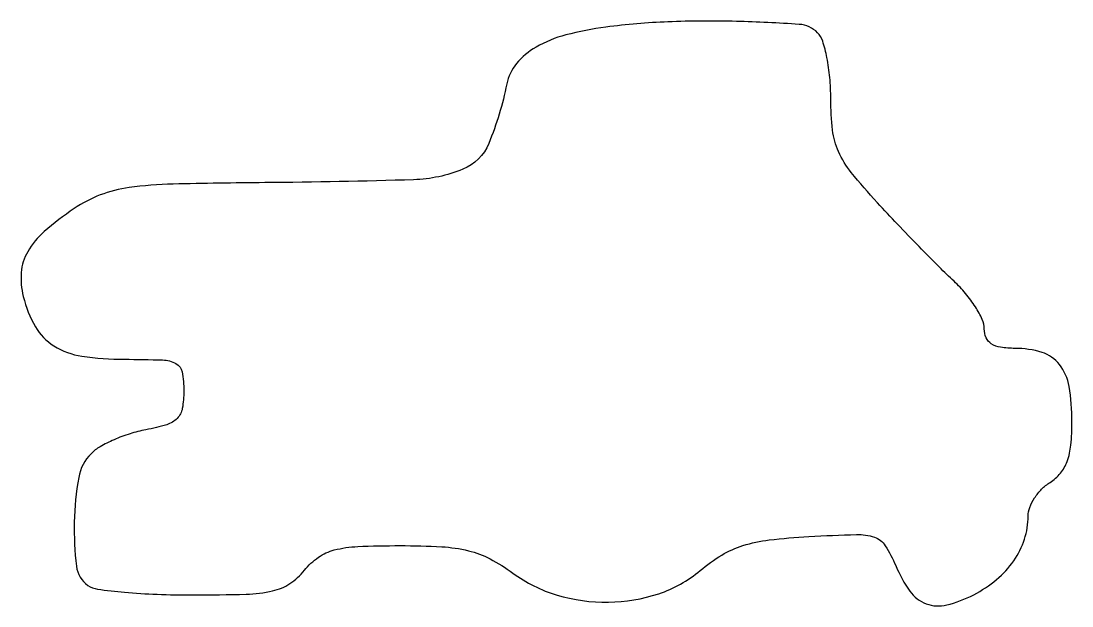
# Model space of a CAD drawing. Extents: x 0.1 to 96, y 0.5 to 53.9.
import ezdxf

# ---------------------------------------------------------------- set-up
doc = ezdxf.new("R2010")
doc.units = 0

msp = doc.modelspace()

# ---------------------------------------------------------------- linework, layer by layer
msp.add_lwpolyline([(53.5, 53.309749, 0.032008), (49.825175, 52.589805, 0.065833), (47.117539, 51.480196, 0.089363), (45.340743, 49.987687, 0.124815), (44.45043, 48.123411, -0.048243), (42.810507, 42.699367, -0.200914), (40.443058, 40.337443, -0.089434), (35.957369, 39.384689, -0.005626), (22.397883, 39.118315, 0.003841), (14.014067, 38.983563, 0.027877), (9.999133, 38.663732, 0.057334), (7.376018, 37.994575, 0.05845), (4.991712, 36.75, 0.029251), (2.274079, 34.656752, 0.083191), (0.757776, 32.819473, 0.111765), (0.169719, 30.927643, 0.081346), (0.354247, 28.724704, 0.068896), (1.466431, 25.968046, 0.124121), (3.149279, 24.225718, 0.102211), (5.703249, 23.287456, 0.037105), (9.571429, 23, -0.008318), (13.064395, 22.941887, -0.114433), (14.280191, 22.616967, -0.228819), (14.841309, 21.850416, -0.045529), (15, 20.111291, -0.043746), (14.860699, 18.522197, -0.15122), (14.393575, 17.613965, -0.126462), (13.438803, 17.036438, -0.026749), (11.532146, 16.572008, 0.030325), (10.092078, 16.210309, 0.02623), (8.632906, 15.662473, 0.0271), (7.361719, 15.023463, 0.066451), (6.532146, 14.389289, 0.154527), (5.408044, 12.223592, 0.037184), (5.008193, 8.148536, 0.035525), (5.199654, 4.124669, 0.213895), (6.25, 2.372445, 0.120088), (7.134226, 2.029159, 0.010137), (9.582094, 1.756281, 0.013), (12.553262, 1.563643, 0.009687), (15.83798, 1.5, 0.007332), (20.674747, 1.570928, 0.047187), (23.098409, 1.872101, 0.091947), (24.660535, 2.534975, 0.076485), (25.998272, 3.75, -0.069868), (27.268953, 4.935016, -0.08985), (28.717163, 5.602355, -0.052716), (30.852075, 5.919009, -0.010479), (34.716013, 6, -0.013544), (38.514622, 5.897082, -0.046107), (40.961274, 5.536505, -0.060864), (42.923856, 4.797676, -0.038521), (45, 3.5, 0.08691), (49.034669, 1.489722, 0.075674), (53.715537, 0.840573, 0.076886), (58.307752, 1.613401, 0.095112), (62.086877, 3.726556, -0.03949), (64.060414, 5.137172, -0.059621), (65.985249, 6.002594, -0.046562), (68.387333, 6.515514, -0.015219), (71.999383, 6.830123, -0.007106), (76.348387, 7.013905, -0.088011), (77.979344, 6.771499, -0.170774), (78.974734, 5.996732, -0.044632), (79.927338, 4.175422, 0.056146), (81.217875, 1.840234, 0.150068), (82.708841, 0.69301, 0.151962), (84.57376, 0.587897, 0.058049), (87.033701, 1.517427, 0.054501), (89.121444, 2.903657, 0.067701), (90.692737, 4.622567, 0.072815), (91.665755, 6.586514, 0.078818), (92, 8.693712, -0.091756), (92.146256, 9.483986, -0.052743), (92.5875, 10.349655, -0.050294), (93.234965, 11.154785, -0.058758), (94, 11.767927, 0.082053), (94.946111, 12.60106, 0.084866), (95.56073, 13.685188, 0.062575), (95.897292, 15.180206, 0.024115), (96, 17.308474, 0.041288), (95.733742, 20.527376, 0.124529), (94.856962, 22.529102, 0.153944), (93.266368, 23.62826, 0.074939), (90.8, 24, -0.036204), (89.489591, 24.095008, -0.105598), (88.643852, 24.408689, -0.149736), (88.169678, 24.962651, -0.103034), (88, 25.777316, 0.107093), (87.814178, 26.634935, 0.034578), (87.192188, 27.784732, 0.032666), (86.30241, 29.004286, 0.031365), (85.25, 30.115267, -0.008737), (83.902583, 31.414591, -0.003283), (82.059375, 33.279569, -0.003251), (80.078673, 35.336746, -0.003946), (78.25, 37.291572, -0.016208), (75.873855, 40.046208, -0.064387), (74.707335, 41.945638, -0.07661), (74.165636, 43.908771, -0.029087), (74, 46.75362, 0.022674), (73.911826, 48.696969, 0.026316), (73.6475, 50.528876, 0.026743), (73.264642, 52.032073, 0.121222), (72.8, 52.8, 0.181242), (71.125127, 53.56167, 0.010453), (65.393564, 53.83304, 0.016658), (59.145354, 53.789878, 0.022315)], format="xyb", close=True)

doc.saveas('drawing.dxf')
